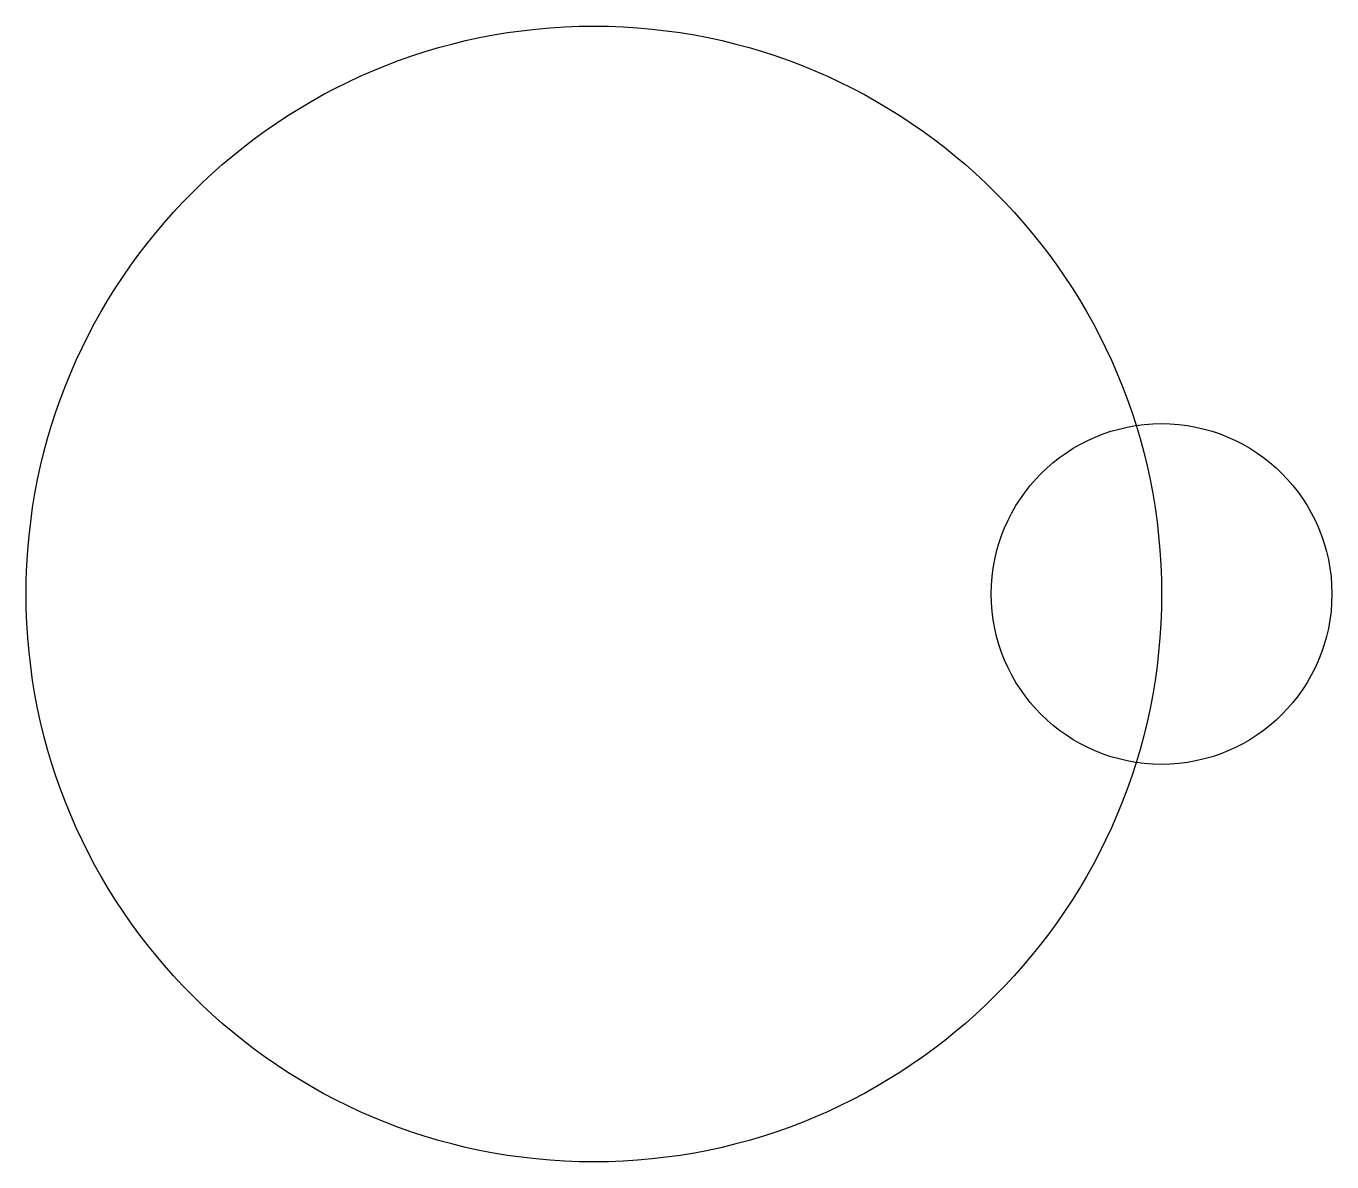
# Model space of a CAD drawing. Header units: millimetres. Extents: x -20 to 26, y -20 to 20.
import ezdxf

# ---------------------------------------------------------------- set-up
doc = ezdxf.new("R2010")
doc.units = ezdxf.units.MM

msp = doc.modelspace()

# ---------------------------------------------------------------- linework, layer by layer
for centre, radius in [((0, 0), 20), ((20, 0), 6)]:
    msp.add_circle(centre, radius)

doc.saveas('drawing.dxf')
